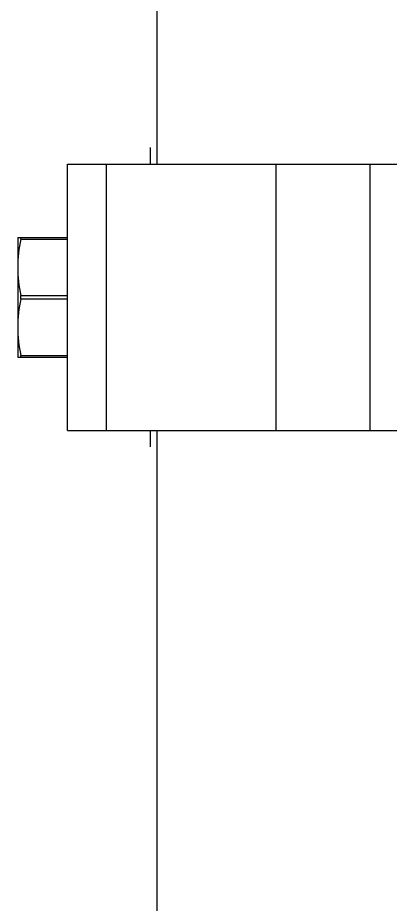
# Model space of a CAD drawing. Extents: x 1036631 to 1215829, y 649019 to 896649.
# Drawn here: x 1141159 to 1141628, y 789564 to 790678 of the extents above; entities that cross this region are included whole.
import ezdxf

# ---------------------------------------------------------------- set-up
doc = ezdxf.new("R2010")
doc.units = 0
doc.header["$LTSCALE"] = 1000
doc.header["$MEASUREMENT"] = 0

# ---------------------------------------------------------------- blocks, each defined once
blk = doc.blocks.new('gfhhrryyfd')
at = {"linetype": 'Continuous'}
for p, q in [((3694597.7, -1759136.6), (3694597.7, -1758014.4)), ((3694589.4, -1759136.6), (3694589.4, -1759115.7)), ((3694484.8, -1759471.1), (3694484.8, -1759136.6)), ((3694484.8, -1759136.6), (3694903, -1759136.6)), ((3694533.8, -1759471.1), (3694533.8, -1759136.6)), ((3694747.1, -1759471.1), (3694747.1, -1759136.6)), ((3694865.4, -1759471.1), (3694865.4, -1759136.6)), ((3694422.1, -1759228.6), (3694422.1, -1759379.1)), ((3694422.1, -1759228.6), (3694484.8, -1759228.6)), ((3694425.9, -1759230.7), (3694484.8, -1759230.7)), ((3694425.9, -1759301.8), (3694484.8, -1759301.8)), ((3694425.9, -1759306), (3694484.8, -1759306)), ((3694425.9, -1759377), (3694484.8, -1759377)), ((3694422.1, -1759379.1), (3694484.8, -1759379.1)), ((3694484.8, -1759471.1), (3695664.1, -1759471.1)), ((3694589.4, -1759492), (3694589.4, -1759471.1)), ((3694597.7, -1760119.3), (3694597.7, -1759471.1))]:
    blk.add_line(p, q, dxfattribs=at)
for points in [[(3694425.9, -1759230.7), (3694423.5, -1759242.4), (3694422.1, -1759254.3), (3694422.1, -1759266.2)], [(3694422.1, -1759266.2), (3694422.1, -1759278.1), (3694423.5, -1759290.1), (3694425.9, -1759301.8)], [(3694425.9, -1759306), (3694423.5, -1759317.6), (3694422.1, -1759329.6), (3694422.1, -1759341.5)], [(3694425.9, -1759306), (3694426.2, -1759304.6), (3694426.2, -1759303.1), (3694425.9, -1759301.8)], [(3694422.1, -1759341.5), (3694422.1, -1759353.4), (3694423.5, -1759365.4), (3694425.9, -1759377)]]:
    blk.add_open_spline(points, degree=3, dxfattribs=at)
for points, knots in [([(3694425.9, -1759230.7), (3694426, -1759230.2), (3694426.1, -1759229.7), (3694426.1, -1759228.6), (3694425.9, -1759228.6)], [0, 0, 0, 0, 0.722341, 1, 1, 1, 1]), ([(3694425.9, -1759379.1), (3694426.1, -1759379.1), (3694426.1, -1759378), (3694426, -1759377.6), (3694425.9, -1759377)], [0, 0, 0, 0, 0.27764, 1, 1, 1, 1])]:
    blk.add_open_spline(points, degree=3, knots=knots, dxfattribs=at)

msp = doc.modelspace()

# ---------------------------------------------------------------- block references
at = {"lineweight": -3, "xscale": 0.9999959487468004, "yscale": 0.999995949678123, "zscale": 0.9999959495959999}
msp.add_blockref('gfhhrryyfd', (-2553248, 2549623.7), dxfattribs=at)

doc.saveas('drawing.dxf')
